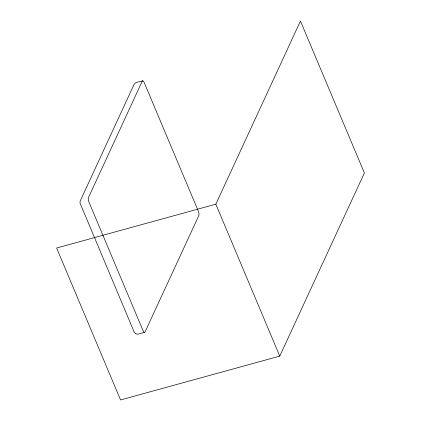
<?xml version="1.0" encoding="UTF-8"?>
<svg xmlns="http://www.w3.org/2000/svg" width="421" height="421" viewBox="0 0 421 421"><rect width="100%" height="100%" fill="white"/><g stroke="black" fill="none" stroke-linecap="round" stroke-linejoin="round"><path stroke-width="0.63" d="M215.826 204.19L300.447 21.05L364.386 172.973L279.76 356.113L120.553 399.95L56.614 248.027L215.826 204.19L279.76 356.113M142.487 80.848C139.851 82.137 135.715 81.458 134.089 84.384L80.253 200.891L79.932 202.875L134.157 332.001L135.23 333.49L137.425 334.258L144.766 332.353M142.261 81.137L88.426 197.649A3.51 1.168 74.6 0 0 88.999 202.212L143.008 330.548A3.51 1.168 74.6 0 0 144.992 332.058L198.828 215.552A3.51 1.168 74.6 0 0 198.254 210.984L144.245 82.653A3.51 1.168 74.6 0 0 142.261 81.137"/></g></svg>
